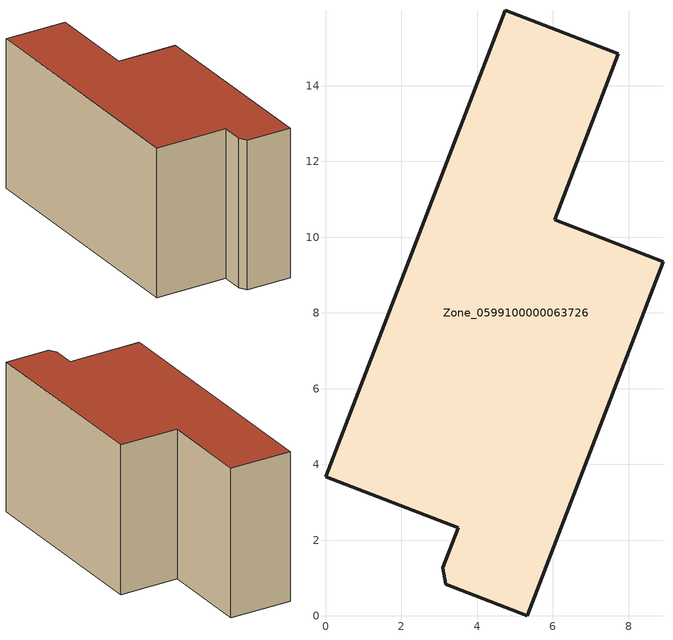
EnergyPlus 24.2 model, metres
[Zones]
Zone_0599100000063726
 floor ground (C_G): 3.17,0.83 3.1,1.27 3.5,2.32 0,3.67 4.74,15.99 7.73,14.84 6.05,10.46 8.91,9.35 5.33,0 z0
 wall outside (C_F): 5.33,0 8.91,9.35 6.05,10.46 7.73,14.84 4.74,15.99 0,3.67 3.5,2.32 3.1,1.27 3.17,0.83 5.33,0 z0:7.73
 roof outside (C_R): 3.1,1.27 3.17,0.83 5.33,0 8.91,9.35 6.05,10.46 7.73,14.84 4.74,15.99 0,3.67 3.5,2.32 z7.73
[BUILDING]
Pand.0599100000063726: North Axis=0; Terrain=City; Loads Convergence Tolerance Value=0.04; Temperature Convergence Tolerance Value=0.4; Solar Distribution=FullExterior; Maximum Number of Warmup Days=25; Minimum Number of Warmup Days=1
[Site:Location]
Rotterdam.The.Hague.AP_ZH_NLD Design_Conditions: Latitude=51.96; Longitude=4.45; Time Zone=1; Elevation=-4.5
[SITE:GROUNDTEMPERATURE:BUILDINGSURFACE]
18, 18, 18, 18, 18, 18, 18, 18, 18, 18, 18, 18
[MATERIAL] Thermal Absorptance=0.9; Solar Absorptance=0.7; Visible Absorptance=0.7
Name | Roughness | Thickness | Conductivity | Density | Specific Heat
G.TC.1975-1991 | MediumSmooth | 0.15 | 0.288461 | 540 | 1210
F.TC.1975-1991 | Rough | 0.3 | 0.230769 | 1920 | 840
R.TC.1975-1991 | MediumRough | 0.2 | 0.153846 | 1500 | 1000
[CONSTRUCTION]
C_G: G.TC.1975-1991
C_F: F.TC.1975-1991
C_R: R.TC.1975-1991
[ZONE]
Zone_0599100000063726: Type=1; Multiplier=1; Ceiling Height=Autocalculate; Volume=Autocalculate; Floor Area=autocalculate; Part of Total Floor Area=Yes
[ZONEINFILTRATION:DESIGNFLOWRATE]
Infil_Zone_0599100000063726: Zone or ZoneList or Space or SpaceList=Zone_0599100000063726; Schedule=AlwaysOn; Design Flow Rate Calculation Method=Flow/Area; Flow Rate per Floor Area=0.003; Constant Term Coefficient=1; Temperature Term Coefficient=0; Velocity Term Coefficient=0; Velocity Squared Term Coefficient=0
[HVACTEMPLATE:ZONE:IDEALLOADSAIRSYSTEM]
Zone_0599100000063726: Maximum Heating Supply Air Temperature=50; Minimum Cooling Supply Air Temperature=13; Maximum Heating Supply Air Humidity Ratio=0.0156; Minimum Cooling Supply Air Humidity Ratio=0.0077; Heating Limit=NoLimit; Cooling Limit=NoLimit; Dehumidification Control Type=ConstantSensibleHeatRatio; Cooling Sensible Heat Ratio=0.7; Dehumidification Setpoint=60; Humidification Control Type=None; Humidification Setpoint=30; Outdoor Air Method=None; Outdoor Air Flow Rate per Person=0.00944; Outdoor Air Flow Rate per Zone Floor Area=0; Outdoor Air Flow Rate per Zone=0; Demand Controlled Ventilation Type=None; Outdoor Air Economizer Type=NoEconomizer; Heat Recovery Type=None; Sensible Heat Recovery Effectiveness=0.7; Latent Heat Recovery Effectiveness=0.65
[ZONECONTROL:THERMOSTAT]
ThermostatControl_Zone_0599100000063726: Zone or ZoneList=Zone_0599100000063726; Control Type Schedule=DualSetpointControlType; Control 1=Thermostat_Zone_0599100000063726; Temperature Difference Between Cutout And Setpoint=0
[THERMOSTATSETPOINT:DUALSETPOINT]
Thermostat_Zone_0599100000063726: Heating Setpoint Temperature Schedule=HeatingSetpoint_Zone_0599100000063726; Cooling Setpoint Temperature Schedule=CoolingSetpoint_Zone_0599100000063726
[SCHEDULE:COMPACT]
HeatingSetpoint_Zone_0599100000063726: Through: 12/31, For: AllDays, Until: 24:00, 21
CoolingSetpoint_Zone_0599100000063726: Through: 12/31, For: AllDays, Until: 24:00, 24
DualSetpointControlType: Through: 12/31, For: AllDays, Until: 24:00, 4
AlwaysOn: Through: 12/31, For: AllDays, Until: 24:00, 1
